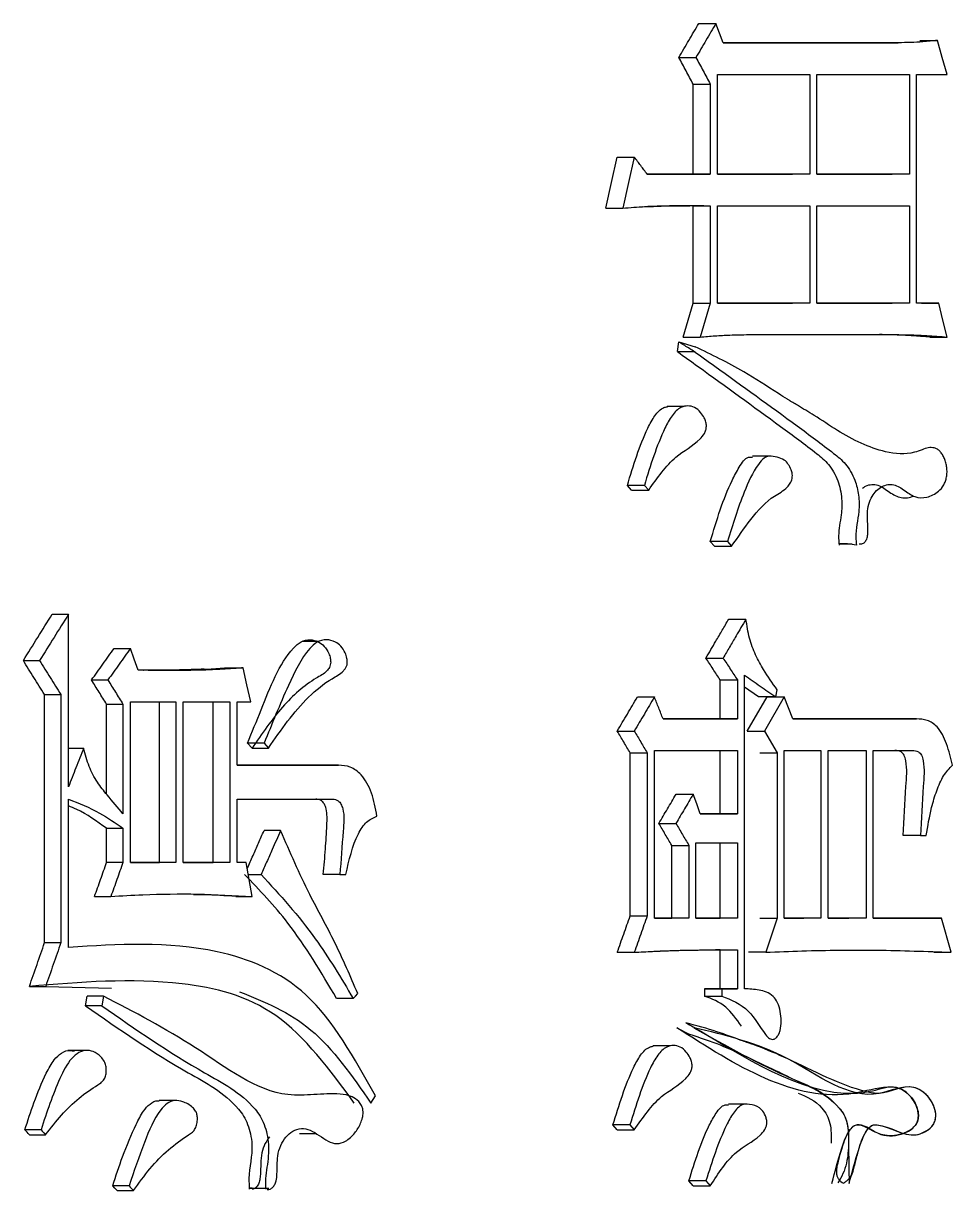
# Model space of a CAD drawing. Header units: millimetres. Extents: x 2028 to 4172, y 863 to 2379.
# Drawn here: x 2942.67 to 2946.8, y 1083.94 to 1089.13 of the extents above; entities that cross this region are included whole.
import ezdxf

# ---------------------------------------------------------------- set-up
doc = ezdxf.new("R2010")
doc.units = ezdxf.units.MM

msp = doc.modelspace()

# ---------------------------------------------------------------- linework, layer by layer
at = {"color": 7, "linetype": 'Continuous', "lineweight": 25}
for p, q in [((2945.673, 1089.1322), (2945.7492, 1089.1322)), ((2946.5601, 1089.0457), (2945.7809, 1089.0457)), ((2945.7809, 1089.0457), (2946.4829, 1089.0457)), ((2946.483, 1089.0457), (2946.5601, 1089.0457)), ((2946.6567, 1089.0565), (2946.7339, 1089.0565)), ((2945.5842, 1088.9807), (2945.6602, 1088.9807)), ((2945.7555, 1088.4615), (2945.7555, 1088.905)), ((2945.7555, 1088.905), (2946.166, 1088.905)), ((2946.166, 1088.905), (2946.166, 1088.4615)), ((2946.1974, 1088.4615), (2946.1974, 1088.905)), ((2946.1974, 1088.905), (2946.6098, 1088.905)), ((2946.6098, 1088.905), (2946.6098, 1088.4615)), ((2946.6409, 1088.905), (2946.7773, 1088.905)), ((2946.6409, 1087.8882), (2946.6409, 1088.905)), ((2945.6477, 1088.8618), (2945.7238, 1088.8618)), ((2945.6477, 1088.4615), (2945.6477, 1088.8618)), ((2945.7238, 1088.8618), (2945.7238, 1088.4615)), ((2945.3102, 1088.5372), (2945.3858, 1088.5372)), ((2945.7238, 1088.4615), (2945.4434, 1088.4615)), ((2945.4434, 1088.4615), (2945.6477, 1088.4615)), ((2945.6477, 1088.4615), (2945.7238, 1088.4615)), ((2946.166, 1088.4615), (2945.7555, 1088.4615)), ((2945.7555, 1088.4615), (2946.0893, 1088.4615)), ((2946.166, 1088.4615), (2946.0894, 1088.4615)), ((2946.6098, 1088.4615), (2946.1974, 1088.4615)), ((2946.1974, 1088.4615), (2946.5325, 1088.4615)), ((2946.6098, 1088.4615), (2946.5327, 1088.4615)), ((2945.259, 1088.3101), (2945.3346, 1088.3101)), ((2945.6477, 1088.3209), (2945.7238, 1088.3209)), ((2945.6477, 1087.8882), (2945.6477, 1088.3209)), ((2945.7238, 1088.3209), (2945.7238, 1087.8882)), ((2945.7555, 1087.8882), (2945.7555, 1088.3209)), ((2945.7555, 1088.3209), (2946.166, 1088.3209)), ((2946.166, 1088.3209), (2946.166, 1087.8882)), ((2946.1974, 1087.8882), (2946.1974, 1088.3209)), ((2946.1974, 1088.3209), (2946.6098, 1088.3209)), ((2946.6098, 1088.3209), (2946.6098, 1087.8882)), ((2945.6477, 1087.8882), (2945.7238, 1087.8882)), ((2946.166, 1087.8882), (2945.7555, 1087.8882)), ((2945.7555, 1087.8882), (2946.0893, 1087.8882)), ((2946.166, 1087.8882), (2946.0894, 1087.8882)), ((2946.6098, 1087.8882), (2946.1974, 1087.8882)), ((2946.1974, 1087.8882), (2946.5325, 1087.8882)), ((2946.6098, 1087.8882), (2946.5327, 1087.8882)), ((2946.7401, 1087.8882), (2946.6409, 1087.8882)), ((2946.6629, 1087.8882), (2946.7401, 1087.8882)), ((2945.6032, 1087.7368), (2945.6793, 1087.7368)), ((2945.8949, 1087.7476), (2946.5538, 1087.7476)), ((2946.4767, 1087.7476), (2946.5538, 1087.7476)), ((2946.7, 1087.7368), (2946.7773, 1087.7368)), ((2945.5778, 1087.6718), (2945.5842, 1087.7151)), ((2945.5842, 1087.7151), (2945.657, 1087.6935)), ((2945.6074, 1087.4284), (2945.5314, 1087.4284)), ((2945.989, 1087.2066), (2945.9121, 1087.2066)), ((2945.374, 1087.0553), (2945.3549, 1087.0769)), ((2945.4306, 1087.0769), (2945.4498, 1087.0553)), ((2945.374, 1087.0553), (2945.4498, 1087.0553)), ((2945.7427, 1086.8065), (2945.7237, 1086.8281)), ((2945.7427, 1086.8065), (2945.8189, 1086.8065)), ((2945.7999, 1086.8281), (2945.8189, 1086.8065)), ((2942.7964, 1086.5036), (2942.8688, 1086.5036)), ((2942.8688, 1085.7355), (2942.8688, 1086.5036)), ((2945.806, 1086.482), (2945.8823, 1086.482)), ((2943.9826, 1086.3832), (2943.908, 1086.3832)), ((2943.0722, 1086.3521), (2943.1449, 1086.3521)), ((2942.668, 1086.298), (2942.7403, 1086.298)), ((2945.7047, 1086.3089), (2945.7809, 1086.3089)), ((2943.5727, 1086.2656), (2943.6462, 1086.2656)), ((2945.8759, 1084.8377), (2945.8759, 1086.2332)), ((2942.9714, 1086.2115), (2943.0441, 1086.2115)), ((2945.768, 1086.2115), (2945.8443, 1086.2115)), ((2945.768, 1086.0384), (2945.768, 1086.2115)), ((2945.8443, 1086.2115), (2945.8443, 1086.0384)), ((2945.9384, 1086.1358), (2945.8759, 1086.1797)), ((2942.7626, 1086.1466), (2942.835, 1086.1466)), ((2942.7626, 1085.0432), (2942.7626, 1086.1466)), ((2942.835, 1086.1466), (2942.835, 1085.0432)), ((2945.3996, 1086.1358), (2945.4754, 1086.1358)), ((2945.888, 1085.9844), (2945.9762, 1086.1358)), ((2946.0149, 1086.1358), (2945.9384, 1086.1358)), ((2946.0527, 1086.1358), (2945.9644, 1085.9844)), ((2945.9762, 1086.1358), (2946.0527, 1086.1358)), ((2946.0149, 1086.1358), (2946.0212, 1086.1683)), ((2946.0905, 1086.0384), (2946.0527, 1086.1358)), ((2943.0386, 1086.1033), (2943.1113, 1086.1033)), ((2943.0386, 1085.7033), (2943.0386, 1086.1033)), ((2943.1113, 1086.1033), (2943.1113, 1085.6165)), ((2943.1449, 1085.4002), (2943.1449, 1086.1141)), ((2943.1449, 1086.1141), (2943.346, 1086.1141)), ((2943.273, 1085.4002), (2943.273, 1086.1141)), ((2943.346, 1086.1141), (2943.346, 1085.4002)), ((2943.3795, 1085.4002), (2943.3795, 1086.1141)), ((2943.3795, 1086.1141), (2943.5863, 1086.1141)), ((2943.5129, 1085.4002), (2943.5129, 1086.1141)), ((2943.5863, 1086.1141), (2943.5863, 1085.4002)), ((2943.6195, 1086.1141), (2943.6794, 1086.1141)), ((2943.6195, 1085.8329), (2943.6195, 1086.1141)), ((2945.8443, 1086.0384), (2945.5137, 1086.0384)), ((2945.5137, 1086.0384), (2945.768, 1086.0384)), ((2945.768, 1086.0384), (2945.8443, 1086.0384)), ((2946.6409, 1086.0385), (2946.0905, 1086.0384)), ((2946.0905, 1086.0384), (2946.5636, 1086.0385)), ((2946.5637, 1086.0385), (2946.6409, 1086.0385)), ((2945.3102, 1085.9844), (2945.3858, 1085.9844)), ((2945.888, 1085.9844), (2945.9644, 1085.9844)), ((2945.9644, 1085.9844), (2946.0212, 1085.887)), ((2943.7391, 1085.9302), (2943.6656, 1085.9302)), ((2943.6855, 1085.9086), (2943.6656, 1085.9302)), ((2943.7391, 1085.9302), (2943.759, 1085.9086)), ((2942.8688, 1085.9086), (2942.9363, 1085.9086)), ((2945.3677, 1085.887), (2945.4434, 1085.887)), ((2945.3677, 1085.1622), (2945.3677, 1085.887)), ((2945.4434, 1085.887), (2945.4434, 1085.1622)), ((2945.4754, 1085.8978), (2945.8443, 1085.8978)), ((2945.4754, 1085.1514), (2945.4754, 1085.8978)), ((2945.768, 1085.6166), (2945.768, 1085.8978)), ((2945.8443, 1085.8978), (2945.8443, 1085.6166)), ((2945.9447, 1085.887), (2946.0212, 1085.887)), ((2946.0212, 1085.887), (2946.0212, 1085.1514)), ((2946.0527, 1085.1514), (2946.0527, 1085.8978)), ((2946.0527, 1085.8978), (2946.2163, 1085.8978)), ((2946.2163, 1085.8978), (2946.2163, 1085.1514)), ((2946.2476, 1085.1514), (2946.2476, 1085.8978)), ((2946.2476, 1085.8978), (2946.4166, 1085.8978)), ((2946.4166, 1085.8978), (2946.4166, 1085.1514)), ((2946.4478, 1085.8978), (2946.6222, 1085.8978)), ((2946.4478, 1085.1514), (2946.4478, 1085.8978)), ((2946.5453, 1085.8978), (2946.6225, 1085.8978)), ((2944.0698, 1085.8329), (2943.6195, 1085.8329)), ((2943.6195, 1085.8329), (2943.9958, 1085.8329)), ((2943.9958, 1085.8329), (2944.0698, 1085.8329)), ((2942.8688, 1085.0216), (2942.8688, 1085.6814)), ((2943.6195, 1085.4002), (2943.6195, 1085.6815)), ((2943.6195, 1085.6815), (2944.0434, 1085.6815)), ((2943.9697, 1085.6815), (2944.0436, 1085.6815)), ((2945.5715, 1085.7031), (2945.6475, 1085.7031)), ((2945.8443, 1085.6166), (2945.6793, 1085.6166)), ((2945.6793, 1085.6166), (2945.768, 1085.6166)), ((2945.768, 1085.6166), (2945.8443, 1085.6166)), ((2945.4952, 1085.5733), (2945.5711, 1085.5733)), ((2943.0386, 1085.5516), (2943.1113, 1085.5516)), ((2943.0386, 1085.4002), (2943.0386, 1085.5516)), ((2943.1113, 1085.5516), (2943.1113, 1085.4002)), ((2943.8124, 1085.5416), (2943.7388, 1085.5416)), ((2946.6595, 1085.5192), (2946.5823, 1085.5192)), ((2946.6595, 1085.5192), (2946.6843, 1085.5192)), ((2945.5524, 1085.4759), (2945.6284, 1085.4759)), ((2945.5524, 1085.1514), (2945.5524, 1085.4759)), ((2945.6284, 1085.4759), (2945.6284, 1085.1514)), ((2945.6602, 1085.1514), (2945.6602, 1085.4868)), ((2945.6602, 1085.4868), (2945.8443, 1085.4868)), ((2945.768, 1085.1514), (2945.768, 1085.4868)), ((2945.8443, 1085.4868), (2945.8443, 1085.1514)), ((2943.1113, 1085.4002), (2943.0386, 1085.4002)), ((2943.346, 1085.4002), (2943.1449, 1085.4002)), ((2943.1449, 1085.4002), (2943.273, 1085.4002)), ((2943.346, 1085.4002), (2943.273, 1085.4002)), ((2943.5863, 1085.4002), (2943.3795, 1085.4002)), ((2943.3795, 1085.4002), (2943.5129, 1085.4002)), ((2943.5863, 1085.4002), (2943.5129, 1085.4002)), ((2943.6594, 1085.4002), (2943.6195, 1085.4002)), ((2943.6594, 1085.4002), (2943.6195, 1085.4002)), ((2943.6689, 1085.3463), (2943.7259, 1085.3463)), ((2944.0764, 1085.3461), (2944.0024, 1085.3461)), ((2944.0764, 1085.3461), (2944.1027, 1085.3461)), ((2942.9849, 1085.2488), (2943.0575, 1085.2488)), ((2943.6126, 1085.2488), (2943.686, 1085.2488)), ((2945.3677, 1085.1622), (2945.4434, 1085.1622)), ((2945.6284, 1085.1514), (2945.4754, 1085.1514)), ((2945.4754, 1085.1514), (2945.5524, 1085.1514)), ((2945.6284, 1085.1514), (2945.5524, 1085.1514)), ((2945.8443, 1085.1514), (2945.6602, 1085.1514)), ((2945.6602, 1085.1514), (2945.768, 1085.1514)), ((2945.8443, 1085.1514), (2945.768, 1085.1514)), ((2945.9447, 1085.1514), (2946.0212, 1085.1514)), ((2946.0212, 1085.1514), (2945.9707, 1085)), ((2946.2163, 1085.1514), (2946.0527, 1085.1514)), ((2946.0527, 1085.1514), (2946.1395, 1085.1514)), ((2946.2163, 1085.1514), (2946.1396, 1085.1514)), ((2946.4166, 1085.1514), (2946.2476, 1085.1514)), ((2946.2476, 1085.1514), (2946.3396, 1085.1514)), ((2946.4166, 1085.1514), (2946.3397, 1085.1514)), ((2946.7525, 1085.1514), (2946.4478, 1085.1514)), ((2946.4478, 1085.1514), (2946.6751, 1085.1514)), ((2946.6752, 1085.1514), (2946.7525, 1085.1514)), ((2946.7958, 1085), (2946.7525, 1085.1514)), ((2942.7626, 1085.0432), (2942.835, 1085.0432)), ((2945.3102, 1085), (2945.3858, 1085)), ((2945.768, 1085.0108), (2945.747, 1085.0107)), ((2945.768, 1084.8377), (2945.768, 1085.0108)), ((2945.8443, 1085.0108), (2945.8443, 1084.8377)), ((2945.9707, 1085), (2945.8943, 1085)), ((2946.4043, 1085.009), (2946.4597, 1085.0094)), ((2946.7185, 1085), (2946.7958, 1085)), ((2942.6951, 1084.8485), (2942.7674, 1084.8485)), ((2942.7674, 1084.8485), (2943.0606, 1084.8405)), ((2945.7745, 1084.8377), (2945.6984, 1084.8377)), ((2945.6984, 1084.8377), (2945.768, 1084.8377)), ((2945.6984, 1084.8377), (2945.6984, 1084.8053)), ((2945.768, 1084.8377), (2945.8443, 1084.8377)), ((2945.7745, 1084.8377), (2945.7745, 1084.8053)), ((2945.8443, 1084.8377), (2945.7745, 1084.8377)), ((2942.9445, 1084.762), (2942.9513, 1084.8052)), ((2943.0239, 1084.8052), (2942.9513, 1084.8052)), ((2943.0239, 1084.8052), (2943.0171, 1084.762)), ((2944.1357, 1084.7945), (2944.0616, 1084.7945)), ((2945.6984, 1084.8053), (2945.7745, 1084.8053)), ((2943.0171, 1084.762), (2942.9445, 1084.762)), ((2945.5747, 1084.6646), (2945.6296, 1084.6362)), ((2945.5436, 1084.5834), (2945.4678, 1084.5834)), ((2946.0009, 1084.6125), (2946.0013, 1084.6125)), ((2942.9386, 1084.5627), (2942.8653, 1084.5627)), ((2944.2145, 1084.3293), (2944.2342, 1084.3617)), ((2943.346, 1084.3407), (2943.2722, 1084.3407)), ((2945.8814, 1084.3246), (2945.8051, 1084.3246)), ((2942.747, 1084.2103), (2942.6748, 1084.2103)), ((2945.3101, 1084.2103), (2945.291, 1084.232)), ((2945.3101, 1084.2103), (2945.3858, 1084.2103)), ((2945.3666, 1084.232), (2945.3858, 1084.2103)), ((2942.695, 1084.1887), (2942.7673, 1084.1887)), ((2943.896, 1084.1941), (2943.9679, 1084.194)), ((2943.1382, 1083.9615), (2943.0654, 1083.9615)), ((2943.6859, 1083.9507), (2943.7595, 1083.9507)), ((2945.6477, 1083.9615), (2945.6286, 1083.9832)), ((2943.0855, 1083.9399), (2943.1583, 1083.9399))]:
    msp.add_line(p, q, dxfattribs=at)
at = {"color": 7, "linetype": 'Continuous', "lineweight": 25, "flags": 128}
for points in [[(2945.7809, 1089.0457), (2945.765, 1089.0889), (2945.7492, 1089.1322)], [(2946.7773, 1088.905), (2946.7556, 1088.9808), (2946.7339, 1089.0565)], [(2945.259, 1088.3101), (2945.2846, 1088.4237), (2945.3102, 1088.5372)], [(2945.3858, 1088.5372), (2945.3602, 1088.4237), (2945.3346, 1088.3101)], [(2945.6032, 1087.7368), (2945.6255, 1087.8125), (2945.6477, 1087.8882)], [(2945.7238, 1087.8882), (2945.7015, 1087.8125), (2945.6793, 1087.7368)], [(2946.7773, 1087.7368), (2946.7587, 1087.8125), (2946.7401, 1087.8882)], [(2945.5778, 1087.6718), (2945.612, 1087.6718), (2945.6329, 1087.6718), (2945.6539, 1087.6718)], [(2945.4306, 1087.0769), (2945.4025, 1087.0769), (2945.3787, 1087.0769), (2945.3549, 1087.0769)], [(2945.7999, 1086.8281), (2945.7721, 1086.8281), (2945.7479, 1086.8281), (2945.7237, 1086.8281)], [(2943.1785, 1086.2548), (2943.1617, 1086.3034), (2943.1449, 1086.3521)], [(2943.6794, 1086.1141), (2943.6628, 1086.1899), (2943.6462, 1086.2656)], [(2943.6855, 1085.9086), (2943.7123, 1085.9086), (2943.7357, 1085.9086), (2943.759, 1085.9086)], [(2945.6793, 1085.6166), (2945.6634, 1085.6598), (2945.6475, 1085.7031)], [(2943.686, 1085.2488), (2943.6727, 1085.3245), (2943.6594, 1085.4002)], [(2944.1357, 1084.7945), (2944.1456, 1084.8054), (2944.1556, 1084.8163)], [(2942.6951, 1084.1887), (2942.6899, 1084.1942), (2942.6847, 1084.1997), (2942.6748, 1084.2103)], [(2942.747, 1084.2103), (2942.7522, 1084.2048), (2942.7598, 1084.1967), (2942.7673, 1084.1887)], [(2945.3666, 1084.232), (2945.3386, 1084.232), (2945.3148, 1084.232), (2945.291, 1084.232)], [(2943.0855, 1083.9399), (2943.0804, 1083.9454), (2943.0753, 1083.9509), (2943.0654, 1083.9615)], [(2943.1382, 1083.9615), (2943.1433, 1083.956), (2943.1508, 1083.948), (2943.1583, 1083.9399)], [(2945.7047, 1083.9832), (2945.6765, 1083.9832), (2945.6525, 1083.9832), (2945.6286, 1083.9832)], [(2945.6477, 1083.9615), (2945.6759, 1083.9615), (2945.6998, 1083.9615), (2945.7238, 1083.9615)], [(2945.7047, 1083.9832), (2945.7142, 1083.9723), (2945.7238, 1083.9615)]]:
    msp.add_lwpolyline(points, dxfattribs=at)
at = {"color": 7, "linetype": 'Continuous', "lineweight": 25}
for points, knots in [([(2945.5842, 1088.9807), (2945.599, 1089.006), (2945.6286, 1089.0565), (2945.6582, 1089.107), (2945.673, 1089.1322)], [0, 0, 0, 0, 0.4999986, 1, 1, 1, 1]), ([(2945.7492, 1089.1322), (2945.7344, 1089.107), (2945.7047, 1089.0565), (2945.6751, 1089.006), (2945.6602, 1088.9807)], [0, 0, 0, 0, 0.499999, 1, 1, 1, 1]), ([(2946.7339, 1089.0565), (2946.7126, 1089.0542), (2946.6731, 1089.0498), (2946.6151, 1089.0468), (2946.5784, 1089.0461), (2946.5601, 1089.0457)], [0, 0, 0, 0, 0.368696, 0.68428, 1, 1, 1, 1]), ([(2945.6477, 1088.8618), (2945.6371, 1088.8816), (2945.616, 1088.9213), (2945.5948, 1088.9609), (2945.5842, 1088.9807)], [0, 0, 0, 0, 0.5, 1, 1, 1, 1]), ([(2945.6602, 1088.9807), (2945.6708, 1088.9609), (2945.692, 1088.9213), (2945.7132, 1088.8816), (2945.7238, 1088.8618)], [0, 0, 0, 0, 0.5, 1, 1, 1, 1]), ([(2945.4434, 1088.4615), (2945.4338, 1088.4741), (2945.4146, 1088.4994), (2945.3954, 1088.5246), (2945.3858, 1088.5372)], [0, 0, 0, 0, 0.5000004, 1, 1, 1, 1]), ([(2945.3346, 1088.3101), (2945.3671, 1088.3128), (2945.4038, 1088.3159), (2945.4424, 1088.318), (2945.4525, 1088.3185), (2945.4627, 1088.319), (2945.4749, 1088.3195), (2945.487, 1088.3199), (2945.4992, 1088.3203), (2945.5114, 1088.3207), (2945.5236, 1088.3209), (2945.5358, 1088.3212), (2945.5479, 1088.3214), (2945.5601, 1088.3215), (2945.5723, 1088.3216), (2945.5844, 1088.3217), (2945.5966, 1088.3217), (2945.6087, 1088.3218), (2945.6209, 1088.3217), (2945.633, 1088.3217), (2945.6431, 1088.3216), (2945.6512, 1088.3216), (2945.6573, 1088.3215), (2945.6634, 1088.3215), (2945.6694, 1088.3215), (2945.6755, 1088.3214), (2945.6816, 1088.3213), (2945.6876, 1088.3213), (2945.6937, 1088.3212), (2945.6998, 1088.3212), (2945.7058, 1088.3211), (2945.7138, 1088.321), (2945.7198, 1088.3209), (2945.7238, 1088.3209)], [0, 0, 0, 0, 0.250151, 0.281419, 0.297053, 0.328322, 0.35959, 0.390858, 0.422126, 0.453395, 0.484663, 0.515931, 0.5472, 0.578468, 0.609736, 0.641004, 0.672273, 0.703541, 0.734809, 0.766077, 0.797346, 0.81298, 0.828614, 0.844248, 0.859882, 0.875516, 0.891151, 0.906785, 0.922419, 0.938053, 0.953687, 0.969321, 1, 1, 1, 1]), ([(2945.4205, 1088.3168), (2945.4215, 1088.3167), (2945.4313, 1088.3164), (2945.5254, 1088.3207), (2945.5882, 1088.3209), (2945.6229, 1088.321), (2945.6329, 1088.321), (2945.6327, 1088.321), (2945.6326, 1088.321)], [0, 0, 0, 0, 0.055768, 0.55582, 0.7982, 0.940395, 0.975861, 1, 1, 1, 1]), ([(2945.6793, 1087.7368), (2945.7012, 1087.7387), (2945.7449, 1087.7425), (2945.8168, 1087.7463), (2945.8667, 1087.7471), (2945.8949, 1087.7476)], [0, 0, 0, 0, 0.303893, 0.607799, 1, 1, 1, 1]), ([(2946.6998, 1087.7368), (2946.6777, 1087.7385), (2946.6335, 1087.7419), (2946.5591, 1087.7463), (2946.5068, 1087.7471), (2946.4766, 1087.7476)], [0, 0, 0, 0, 0.29793, 0.595868, 1, 1, 1, 1]), ([(2946.5538, 1087.7476), (2946.576, 1087.7473), (2946.6205, 1087.7467), (2946.695, 1087.7432), (2946.7472, 1087.7391), (2946.7773, 1087.7368)], [0, 0, 0, 0, 0.297543, 0.595099, 1, 1, 1, 1]), ([(2945.6597, 1087.6676), (2945.6451, 1087.6767), (2945.6232, 1087.6904), (2945.5991, 1087.7056), (2945.5886, 1087.7122), (2945.5853, 1087.7144), (2945.5842, 1087.7151)], [0, 0, 0, 0, 0.582257, 0.869629, 0.954439, 1, 1, 1, 1]), ([(2946.3855, 1086.8173), (2946.3898, 1086.8167), (2946.3987, 1086.8156), (2946.4091, 1086.8223), (2946.4161, 1086.8304), (2946.4216, 1086.8414), (2946.4263, 1086.8655), (2946.4249, 1086.8959), (2946.4233, 1086.9235), (2946.4222, 1086.9513), (2946.4254, 1086.9841), (2946.438, 1087.0208), (2946.4573, 1087.0498), (2946.481, 1087.0692), (2946.5069, 1087.0803), (2946.5425, 1087.0833), (2946.5848, 1087.0586), (2946.6328, 1087.0204), (2946.6884, 1087.0208), (2946.7329, 1087.0417), (2946.7596, 1087.0718), (2946.7703, 1087.0954), (2946.7752, 1087.1147), (2946.7774, 1087.1352), (2946.7765, 1087.1566), (2946.7724, 1087.1776), (2946.7656, 1087.1973), (2946.7568, 1087.2147), (2946.7462, 1087.2285), (2946.734, 1087.2383), (2946.7074, 1087.2498), (2946.6723, 1087.2384), (2946.602, 1087.2115), (2946.4707, 1087.2239), (2946.3226, 1087.296), (2946.1962, 1087.3838), (2946.1292, 1087.4223), (2946.0954, 1087.4426), (2946.0854, 1087.4487), (2946.0821, 1087.4506), (2946.0797, 1087.4522), (2946.0748, 1087.4552), (2946.057, 1087.4665), (2945.9888, 1087.509), (2945.8552, 1087.5978), (2945.7294, 1087.6585), (2945.657, 1087.6935)], [0, 0, 0, 0, 0.00737, 0.015009, 0.018555, 0.022128, 0.030111, 0.045178, 0.055064, 0.060343, 0.075509, 0.090437, 0.104896, 0.120548, 0.135595, 0.150698, 0.180779, 0.211233, 0.242231, 0.273349, 0.290015, 0.297441, 0.304692, 0.312416, 0.319982, 0.327794, 0.336224, 0.34425, 0.351944, 0.359644, 0.367692, 0.398957, 0.418859, 0.492604, 0.619034, 0.682459, 0.727701, 0.740175, 0.743874, 0.745883, 0.74615, 0.748384, 0.7547, 0.77878, 0.872725, 1, 1, 1, 1]), ([(2945.5778, 1087.6718), (2945.6086, 1087.6497), (2945.7624, 1087.5392), (2945.9698, 1087.3887), (2946.1629, 1087.2466), (2946.2524, 1087.174), (2946.2928, 1087.1039), (2946.3109, 1087.0221), (2946.3077, 1086.9374), (2946.2917, 1086.8706), (2946.2959, 1086.8253), (2946.2972, 1086.8118)], [0, 0, 0, 0, 0.101474, 0.507349, 0.687605, 0.74902, 0.811274, 0.865807, 0.912165, 0.973682, 1, 1, 1, 1]), ([(2945.6513, 1087.6736), (2945.682, 1087.6516), (2945.8359, 1087.5411), (2946.0439, 1087.3914), (2946.2371, 1087.2478), (2946.3275, 1087.1761), (2946.3669, 1087.1096), (2946.386, 1087.0337), (2946.3874, 1086.9454), (2946.3676, 1086.8734), (2946.3729, 1086.8233), (2946.3741, 1086.8118)], [0, 0, 0, 0, 0.101091, 0.505417, 0.686144, 0.747623, 0.809949, 0.856214, 0.902538, 0.977672, 1, 1, 1, 1]), ([(2945.3549, 1087.0769), (2945.3818, 1087.1654), (2945.4157, 1087.2764), (2945.4755, 1087.3882), (2945.5072, 1087.4227), (2945.5277, 1087.426), (2945.5329, 1087.4269)], [0, 0, 0, 0, 0.631825, 0.793272, 0.948374, 1, 1, 1, 1]), ([(2945.4498, 1087.0553), (2945.4881, 1087.1103), (2945.5558, 1087.2078), (2945.6527, 1087.2544), (2945.6953, 1087.3021), (2945.7044, 1087.3225), (2945.7075, 1087.3405), (2945.7044, 1087.3597), (2945.6956, 1087.3811), (2945.6794, 1087.4054), (2945.6545, 1087.4264), (2945.6238, 1087.4325), (2945.5878, 1087.4249), (2945.5513, 1087.389), (2945.4916, 1087.2755), (2945.4577, 1087.1649), (2945.4306, 1087.0769)], [0, 0, 0, 0, 0.207529, 0.367373, 0.400836, 0.41667, 0.431354, 0.448141, 0.466694, 0.497248, 0.538464, 0.578549, 0.619959, 0.682144, 0.746848, 1, 1, 1, 1]), ([(2945.7237, 1086.8281), (2945.7526, 1086.9228), (2945.7888, 1087.0416), (2945.8514, 1087.1573), (2945.8825, 1087.2052), (2945.9054, 1087.203), (2945.9114, 1087.2024)], [0, 0, 0, 0, 0.628291, 0.787843, 0.943892, 1, 1, 1, 1]), ([(2945.8189, 1086.8065), (2945.8467, 1086.8469), (2945.9048, 1086.9316), (2945.9879, 1087.0234), (2946.0547, 1087.054), (2946.0787, 1087.0841), (2946.0863, 1087.1), (2946.0894, 1087.1143), (2946.0888, 1087.1298), (2946.0833, 1087.15), (2946.0714, 1087.1721), (2946.0504, 1087.1942), (2946.0204, 1087.2027), (2945.99, 1087.2097), (2945.9599, 1087.199), (2945.9183, 1087.1482), (2945.8617, 1087.0234), (2945.8233, 1086.9022), (2945.7999, 1086.8281)], [0, 0, 0, 0, 0.145124, 0.304252, 0.383323, 0.40611, 0.420719, 0.431527, 0.442364, 0.458238, 0.484495, 0.512276, 0.553409, 0.599258, 0.628708, 0.668116, 0.797317, 1, 1, 1, 1]), ([(2946.4017, 1087.0647), (2946.4061, 1087.0678), (2946.4189, 1087.0772), (2946.4423, 1087.0823), (2946.4794, 1087.0791), (2946.5206, 1087.0448), (2946.5727, 1087.0173), (2946.6108, 1087.0209), (2946.628, 1087.0304), (2946.628, 1087.0305)], [0, 0, 0, 0, 0.0611875, 0.1807988, 0.2971969, 0.5319522, 0.7661169, 0.9995646, 1, 1, 1, 1]), ([(2946.3085, 1086.8173), (2946.306, 1086.8173), (2946.3022, 1086.8173), (2946.2982, 1086.8173), (2946.2971, 1086.8173), (2946.297, 1086.8173), (2946.2969, 1086.8173), (2946.3, 1086.8173), (2946.3174, 1086.8173), (2946.334, 1086.8173), (2946.3487, 1086.8173), (2946.3554, 1086.8173)], [0, 0, 0, 0, 0.13378, 0.2044, 0.212318, 0.214881, 0.216602, 0.217222, 0.490673, 0.769444, 1, 1, 1, 1]), ([(2946.3741, 1086.8118), (2946.361, 1086.8138), (2946.338, 1086.8173), (2946.3129, 1086.8175), (2946.3005, 1086.8156), (2946.2977, 1086.8138), (2946.2972, 1086.8128), (2946.2971, 1086.8122), (2946.2972, 1086.8119), (2946.2972, 1086.8118)], [0, 0, 0, 0, 0.493604, 0.861876, 0.955662, 0.982084, 0.991539, 0.995796, 1, 1, 1, 1]), ([(2942.668, 1086.298), (2942.6895, 1086.3323), (2942.7323, 1086.4008), (2942.775, 1086.4693), (2942.7964, 1086.5036)], [0, 0, 0, 0, 0.499999, 1, 1, 1, 1]), ([(2942.8688, 1086.5036), (2942.8474, 1086.4693), (2942.8046, 1086.4008), (2942.7617, 1086.3323), (2942.7403, 1086.298)], [0, 0, 0, 0, 0.5, 1, 1, 1, 1]), ([(2945.7047, 1086.3089), (2945.7193, 1086.3339), (2945.7435, 1086.3752), (2945.7773, 1086.4329), (2945.7964, 1086.4656), (2945.8059, 1086.482)], [0, 0, 0, 0, 0.432843, 0.716421, 1, 1, 1, 1]), ([(2945.8823, 1086.482), (2945.8677, 1086.457), (2945.8435, 1086.4157), (2945.8097, 1086.358), (2945.7905, 1086.3252), (2945.7809, 1086.3089)], [0, 0, 0, 0, 0.43259, 0.716295, 1, 1, 1, 1]), ([(2946.0212, 1086.1683), (2946.0006, 1086.1974), (2945.9666, 1086.2456), (2945.9241, 1086.3213), (2945.8961, 1086.3971), (2945.8869, 1086.4535), (2945.8823, 1086.482)], [0, 0, 0, 0, 0.333781, 0.552151, 0.77417, 1, 1, 1, 1]), ([(2943.6656, 1085.9302), (2943.6856, 1085.9793), (2943.7457, 1086.127), (2943.8127, 1086.3015), (2943.9029, 1086.3851), (2943.9425, 1086.3925), (2943.9784, 1086.385), (2944.008, 1086.3632), (2944.0254, 1086.3355), (2944.0337, 1086.3101), (2944.0358, 1086.2926), (2944.0341, 1086.2782), (2944.0285, 1086.2641), (2944.0087, 1086.2397), (2943.9323, 1086.2007), (2943.8142, 1086.0959), (2943.7292, 1085.9722), (2943.6855, 1085.9086)], [0, 0, 0, 0, 0.117084, 0.352421, 0.392033, 0.4319, 0.470231, 0.500102, 0.530093, 0.545391, 0.556909, 0.565721, 0.574545, 0.589616, 0.642212, 0.816089, 1, 1, 1, 1]), ([(2943.759, 1085.9086), (2943.7868, 1085.9489), (2943.8706, 1086.0707), (2943.9834, 1086.1904), (2944.0807, 1086.2381), (2944.1011, 1086.2624), (2944.1076, 1086.2755), (2944.1099, 1086.2912), (2944.1077, 1086.311), (2944.0988, 1086.3365), (2944.0816, 1086.3632), (2944.0527, 1086.3849), (2944.0157, 1086.393), (2943.9748, 1086.3841), (2943.9105, 1086.3226), (2943.834, 1086.1637), (2943.7741, 1086.0163), (2943.7391, 1085.9302)], [0, 0, 0, 0, 0.117023, 0.353532, 0.409689, 0.421913, 0.431957, 0.442101, 0.453679, 0.472075, 0.49977, 0.527462, 0.568321, 0.610802, 0.649012, 0.795156, 1, 1, 1, 1]), ([(2942.9714, 1086.2115), (2942.9882, 1086.2349), (2943.0218, 1086.2818), (2943.0554, 1086.3287), (2943.0722, 1086.3521)], [0, 0, 0, 0, 0.499999, 1, 1, 1, 1]), ([(2943.1449, 1086.3521), (2943.1281, 1086.3287), (2943.0945, 1086.2818), (2943.0609, 1086.2349), (2943.0441, 1086.2115)], [0, 0, 0, 0, 0.499999, 1, 1, 1, 1]), ([(2942.7626, 1086.1466), (2942.7469, 1086.1718), (2942.7154, 1086.2223), (2942.6838, 1086.2728), (2942.668, 1086.298)], [0, 0, 0, 0, 0.5, 1, 1, 1, 1]), ([(2942.7403, 1086.298), (2942.7561, 1086.2728), (2942.7877, 1086.2223), (2942.8192, 1086.1718), (2942.835, 1086.1466)], [0, 0, 0, 0, 0.499999, 1, 1, 1, 1]), ([(2945.768, 1086.2115), (2945.7575, 1086.2277), (2945.7364, 1086.2602), (2945.7153, 1086.2926), (2945.7047, 1086.3089)], [0, 0, 0, 0, 0.5, 1, 1, 1, 1]), ([(2945.7809, 1086.3089), (2945.7915, 1086.2926), (2945.8126, 1086.2602), (2945.8337, 1086.2277), (2945.8443, 1086.2115)], [0, 0, 0, 0, 0.499999, 1, 1, 1, 1]), ([(2943.6462, 1086.2656), (2943.6248, 1086.264), (2943.5929, 1086.2616), (2943.5501, 1086.259), (2943.5181, 1086.2573), (2943.494, 1086.2564), (2943.4753, 1086.2557), (2943.4619, 1086.2553), (2943.4458, 1086.2549), (2943.4298, 1086.2545), (2943.4164, 1086.2543), (2943.403, 1086.2541), (2943.3896, 1086.2539), (2943.3735, 1086.2538), (2943.3574, 1086.2537), (2943.3413, 1086.2537), (2943.3279, 1086.2536), (2943.3144, 1086.2537), (2943.301, 1086.2537), (2943.2849, 1086.2538), (2943.2715, 1086.2539), (2943.2607, 1086.2539), (2943.2526, 1086.254), (2943.2459, 1086.2541), (2943.2392, 1086.2541), (2943.2325, 1086.2542), (2943.2244, 1086.2543), (2943.2163, 1086.2544), (2943.2096, 1086.2544), (2943.2029, 1086.2545), (2943.1975, 1086.2546), (2943.1921, 1086.2546), (2943.1881, 1086.2547), (2943.1835, 1086.2547), (2943.1803, 1086.2547), (2943.1785, 1086.2548)], [0, 0, 0, 0, 0.137495, 0.206243, 0.274991, 0.343739, 0.360926, 0.3953, 0.429674, 0.464048, 0.498422, 0.515609, 0.549982, 0.584356, 0.61873, 0.653104, 0.687478, 0.704665, 0.739038, 0.773412, 0.807786, 0.824973, 0.84216, 0.859347, 0.86794, 0.885127, 0.902314, 0.919501, 0.936688, 0.945281, 0.962468, 0.971061, 0.979655, 0.988248, 1, 1, 1, 1]), ([(2943.472, 1086.2589), (2943.4722, 1086.2591), (2943.4727, 1086.2595), (2943.4331, 1086.2579), (2943.3447, 1086.2552), (2943.2677, 1086.2547), (2943.2254, 1086.2546), (2943.2072, 1086.2546), (2943.2024, 1086.2546), (2943.2031, 1086.2546), (2943.2036, 1086.2546)], [0, 0, 0, 0, 0.052384, 0.110274, 0.515479, 0.735215, 0.874993, 0.913924, 0.954066, 1, 1, 1, 1]), ([(2943.4719, 1086.2589), (2943.4794, 1086.2593), (2943.5, 1086.2605), (2943.5336, 1086.2628), (2943.5597, 1086.2647), (2943.5727, 1086.2656)], [0, 0, 0, 0, 0.222979, 0.611486, 1, 1, 1, 1]), ([(2945.8759, 1086.2332), (2945.8991, 1086.2169), (2945.9455, 1086.1845), (2945.9918, 1086.152), (2946.0149, 1086.1358)], [0, 0, 0, 0, 0.5, 1, 1, 1, 1]), ([(2943.0386, 1086.1033), (2943.0274, 1086.1214), (2943.005, 1086.1574), (2942.9826, 1086.1935), (2942.9714, 1086.2115)], [0, 0, 0, 0, 0.5, 1, 1, 1, 1]), ([(2943.0441, 1086.2115), (2943.0553, 1086.1935), (2943.0777, 1086.1574), (2943.1001, 1086.1214), (2943.1113, 1086.1033)], [0, 0, 0, 0, 0.499999, 1, 1, 1, 1]), ([(2945.3102, 1085.9844), (2945.3251, 1086.0096), (2945.3549, 1086.0601), (2945.3847, 1086.1106), (2945.3996, 1086.1358)], [0, 0, 0, 0, 0.499999, 1, 1, 1, 1]), ([(2945.4754, 1086.1358), (2945.4604, 1086.1106), (2945.4306, 1086.0601), (2945.4008, 1086.0096), (2945.3858, 1085.9844)], [0, 0, 0, 0, 0.4999988, 1, 1, 1, 1]), ([(2945.5137, 1086.0384), (2945.5073, 1086.0547), (2945.4945, 1086.0871), (2945.4817, 1086.1196), (2945.4754, 1086.1358)], [0, 0, 0, 0, 0.499999, 1, 1, 1, 1]), ([(2946.802, 1085.8329), (2946.7939, 1085.8649), (2946.778, 1085.928), (2946.74, 1086.0042), (2946.6888, 1086.0356), (2946.6568, 1086.0375), (2946.6409, 1086.0385)], [0, 0, 0, 0, 0.291832, 0.574338, 0.788145, 1, 1, 1, 1]), ([(2945.3677, 1085.887), (2945.3581, 1085.9032), (2945.3389, 1085.9357), (2945.3198, 1085.9681), (2945.3102, 1085.9844)], [0, 0, 0, 0, 0.5, 1, 1, 1, 1]), ([(2945.3858, 1085.9844), (2945.3954, 1085.9681), (2945.4146, 1085.9357), (2945.4338, 1085.9032), (2945.4434, 1085.887)], [0, 0, 0, 0, 0.499998, 1, 1, 1, 1]), ([(2942.9363, 1085.9086), (2942.9306, 1085.894), (2942.9191, 1085.8647), (2942.8966, 1085.807), (2942.8798, 1085.7639), (2942.8688, 1085.7355)], [0, 0, 0, 0, 0.253937, 0.507874, 1, 1, 1, 1]), ([(2943.1113, 1085.6165), (2943.0878, 1085.6442), (2943.0491, 1085.6899), (2942.9957, 1085.7557), (2942.9578, 1085.8253), (2942.9435, 1085.8806), (2942.9363, 1085.9086)], [0, 0, 0, 0, 0.3349013, 0.5525999, 0.7736255, 1, 1, 1, 1]), ([(2946.5822, 1085.5192), (2946.5855, 1085.5917), (2946.5905, 1085.7018), (2946.6014, 1085.8247), (2946.5873, 1085.8779), (2946.5693, 1085.8966), (2946.5543, 1085.8974), (2946.545, 1085.8979)], [0, 0, 0, 0, 0.510737, 0.775157, 0.838657, 0.898816, 1, 1, 1, 1]), ([(2946.6222, 1085.8979), (2946.6316, 1085.8974), (2946.6466, 1085.8966), (2946.6647, 1085.8779), (2946.6787, 1085.8247), (2946.6678, 1085.7018), (2946.6628, 1085.5917), (2946.6595, 1085.5192)], [0, 0, 0, 0, 0.1012919, 0.1614916, 0.2249951, 0.4893613, 1, 1, 1, 1]), ([(2944.2408, 1085.6057), (2944.2344, 1085.6411), (2944.2216, 1085.7105), (2944.1782, 1085.7893), (2944.1234, 1085.8284), (2944.0876, 1085.8314), (2944.0698, 1085.8329)], [0, 0, 0, 0, 0.292672, 0.574648, 0.788772, 1, 1, 1, 1]), ([(2946.6843, 1085.5192), (2946.6914, 1085.5613), (2946.7031, 1085.6303), (2946.7298, 1085.7195), (2946.7593, 1085.7882), (2946.7879, 1085.8182), (2946.802, 1085.8329)], [0, 0, 0, 0, 0.347314, 0.569762, 0.788105, 1, 1, 1, 1]), ([(2942.8688, 1085.6814), (2942.9154, 1085.6628), (2942.999, 1085.6296), (2943.0769, 1085.5756), (2943.1113, 1085.5516)], [0, 0, 0, 0, 0.557901, 1, 1, 1, 1]), ([(2944.0024, 1085.3461), (2944.0058, 1085.3839), (2944.0123, 1085.457), (2944.0174, 1085.5427), (2944.0199, 1085.6026), (2944.017, 1085.6351), (2944.0084, 1085.6583), (2943.9985, 1085.6724), (2943.9851, 1085.68), (2943.9752, 1085.6809), (2943.9695, 1085.6815)], [0, 0, 0, 0, 0.301012, 0.582195, 0.678316, 0.775434, 0.835729, 0.884225, 0.932949, 1, 1, 1, 1]), ([(2944.0434, 1085.6815), (2944.0523, 1085.6806), (2944.0665, 1085.6792), (2944.0819, 1085.66), (2944.0977, 1085.6158), (2944.0876, 1085.505), (2944.0808, 1085.4093), (2944.0764, 1085.3461)], [0, 0, 0, 0, 0.100834, 0.16221, 0.226726, 0.489604, 1, 1, 1, 1]), ([(2945.4952, 1085.5733), (2945.5079, 1085.5949), (2945.5333, 1085.6382), (2945.5588, 1085.6815), (2945.5715, 1085.7031)], [0, 0, 0, 0, 0.499999, 1, 1, 1, 1]), ([(2945.6475, 1085.7031), (2945.6348, 1085.6815), (2945.6093, 1085.6382), (2945.5838, 1085.5949), (2945.5711, 1085.5733)], [0, 0, 0, 0, 0.499999, 1, 1, 1, 1]), ([(2943.0386, 1085.5516), (2942.9951, 1085.583), (2942.9401, 1085.6225), (2942.881, 1085.6461), (2942.8688, 1085.651)], [0, 0, 0, 0, 0.792726, 1, 1, 1, 1]), ([(2944.1027, 1085.3461), (2944.1171, 1085.4098), (2944.1369, 1085.4976), (2944.1927, 1085.5842), (2944.225, 1085.5986), (2944.2408, 1085.6057)], [0, 0, 0, 0, 0.572425, 0.789887, 1, 1, 1, 1]), ([(2945.5524, 1085.4759), (2945.5429, 1085.4922), (2945.5238, 1085.5246), (2945.5047, 1085.5571), (2945.4952, 1085.5733)], [0, 0, 0, 0, 0.5, 1, 1, 1, 1]), ([(2945.5711, 1085.5733), (2945.5806, 1085.5571), (2945.5997, 1085.5246), (2945.6188, 1085.4922), (2945.6284, 1085.4759)], [0, 0, 0, 0, 0.499998, 1, 1, 1, 1]), ([(2943.6642, 1085.3729), (2943.6728, 1085.3923), (2943.6895, 1085.43), (2943.7143, 1085.4861), (2943.7305, 1085.5229), (2943.7387, 1085.5413)], [0, 0, 0, 0, 0.344069, 0.672034, 1, 1, 1, 1]), ([(2943.8123, 1085.5413), (2943.7998, 1085.5131), (2943.7792, 1085.4665), (2943.7504, 1085.4015), (2943.7341, 1085.3647), (2943.7259, 1085.3463)], [0, 0, 0, 0, 0.433599, 0.716799, 1, 1, 1, 1]), ([(2944.1557, 1084.8164), (2944.1229, 1084.8928), (2944.0572, 1085.0457), (2943.9294, 1085.2728), (2943.8544, 1085.4452), (2943.8126, 1085.5412)], [0, 0, 0, 0, 0.306675, 0.613603, 1, 1, 1, 1]), ([(2942.9849, 1085.2488), (2942.9938, 1085.274), (2943.0118, 1085.3245), (2943.0297, 1085.375), (2943.0386, 1085.4002)], [0, 0, 0, 0, 0.5, 1, 1, 1, 1]), ([(2944.0616, 1084.7945), (2943.9926, 1084.9113), (2943.8704, 1085.1181), (2943.7185, 1085.2771), (2943.6524, 1085.3463)], [0, 0, 0, 0, 0.564924, 1, 1, 1, 1]), ([(2943.7259, 1085.3463), (2943.8089, 1085.2552), (2943.9584, 1085.0912), (2944.0811, 1084.8858), (2944.1357, 1084.7945)], [0, 0, 0, 0, 0.55543, 1, 1, 1, 1]), ([(2943.0575, 1085.2488), (2943.105, 1085.2514), (2943.234, 1085.2586), (2943.4438, 1085.2618), (2943.6053, 1085.2531), (2943.686, 1085.2488)], [0, 0, 0, 0, 0.225447, 0.61244, 1, 1, 1, 1]), ([(2943.6126, 1085.2488), (2943.5657, 1085.2517), (2943.5032, 1085.2557), (2943.4403, 1085.2563), (2943.4246, 1085.2564)], [0, 0, 0, 0, 0.75073, 1, 1, 1, 1]), ([(2945.3102, 1085), (2945.3197, 1085.027), (2945.3389, 1085.0811), (2945.3581, 1085.1352), (2945.3677, 1085.1622)], [0, 0, 0, 0, 0.5, 1, 1, 1, 1]), ([(2945.4434, 1085.1622), (2945.4338, 1085.1352), (2945.4146, 1085.0811), (2945.3954, 1085.027), (2945.3858, 1085)], [0, 0, 0, 0, 0.4999992, 1, 1, 1, 1]), ([(2942.6951, 1084.8485), (2942.7064, 1084.881), (2942.7289, 1084.9459), (2942.7514, 1085.0108), (2942.7626, 1085.0432)], [0, 0, 0, 0, 0.5, 1, 1, 1, 1]), ([(2944.2342, 1084.3617), (2944.1406, 1084.5296), (2943.9566, 1084.8592), (2943.4508, 1085.0587), (2943.0893, 1085.0357), (2942.8688, 1085.0216)], [0, 0, 0, 0, 0.287943, 0.565415, 1, 1, 1, 1]), ([(2945.3858, 1085), (2945.413, 1085.0014), (2945.4469, 1085.0033), (2945.4842, 1085.0051), (2945.4961, 1085.0056), (2945.5045, 1085.006), (2945.513, 1085.0063), (2945.5266, 1085.0069), (2945.5401, 1085.0074), (2945.5536, 1085.0079), (2945.5672, 1085.0083), (2945.5807, 1085.0087), (2945.5976, 1085.0091), (2945.6111, 1085.0094), (2945.6247, 1085.0097), (2945.6382, 1085.0099), (2945.6517, 1085.0101), (2945.6652, 1085.0103), (2945.6753, 1085.0104), (2945.6838, 1085.0105), (2945.6922, 1085.0106), (2945.6989, 1085.0106), (2945.7074, 1085.0107), (2945.7141, 1085.0107), (2945.7209, 1085.0107), (2945.7276, 1085.0108), (2945.7344, 1085.0108), (2945.7428, 1085.0108), (2945.7495, 1085.0108), (2945.7563, 1085.0109), (2945.763, 1085.0109), (2945.7697, 1085.0109), (2945.7782, 1085.0109), (2945.7849, 1085.0109), (2945.7916, 1085.0109), (2945.7984, 1085.0109), (2945.8051, 1085.0109), (2945.8135, 1085.0108), (2945.8194, 1085.0108), (2945.8253, 1085.0108), (2945.8286, 1085.0108), (2945.8328, 1085.0108), (2945.8362, 1085.0108), (2945.8403, 1085.0108), (2945.8427, 1085.0108), (2945.8443, 1085.0108)], [0, 0, 0, 0, 0.176928, 0.221159, 0.243275, 0.254333, 0.276449, 0.298565, 0.342797, 0.364913, 0.387029, 0.431261, 0.453377, 0.497609, 0.519725, 0.54184, 0.586072, 0.608188, 0.630304, 0.65242, 0.663478, 0.685594, 0.696652, 0.718768, 0.729826, 0.740884, 0.763, 0.774058, 0.796174, 0.807232, 0.818289, 0.840405, 0.851463, 0.873579, 0.884637, 0.895695, 0.917811, 0.928869, 0.950985, 0.956514, 0.967572, 0.973101, 0.984159, 0.989688, 1, 1, 1, 1]), ([(2945.9707, 1085), (2946.0244, 1085.0022), (2946.1899, 1085.0091), (2946.4657, 1085.0124), (2946.6858, 1085.0041), (2946.7958, 1085)], [0, 0, 0, 0, 0.193449, 0.596574, 1, 1, 1, 1]), ([(2944.1404, 1084.3293), (2944.0308, 1084.4779), (2943.8146, 1084.7711), (2943.2906, 1084.8986), (2942.9209, 1084.8675), (2942.6951, 1084.8485)], [0, 0, 0, 0, 0.285883, 0.56379, 1, 1, 1, 1]), ([(2943.63, 1084.825), (2943.7404, 1084.78), (2943.9646, 1084.6886), (2944.1304, 1084.4502), (2944.2145, 1084.3293)], [0, 0, 0, 0, 0.492709, 1, 1, 1, 1]), ([(2945.7745, 1084.8053), (2945.8167, 1084.789), (2945.8928, 1084.7595), (2945.9483, 1084.6602), (2945.9855, 1084.6148), (2946.0035, 1084.6106), (2946.0177, 1084.6193), (2946.0278, 1084.6333), (2946.0372, 1084.658), (2946.0412, 1084.6948), (2946.0358, 1084.7375), (2946.0248, 1084.7773), (2945.9941, 1084.8192), (2945.9406, 1084.8347), (2945.8975, 1084.8367), (2945.8759, 1084.8377)], [0, 0, 0, 0, 0.231115, 0.416996, 0.453479, 0.487626, 0.51108, 0.53533, 0.560619, 0.61156, 0.663004, 0.713338, 0.761901, 0.881097, 1, 1, 1, 1]), ([(2943.7533, 1083.9451), (2943.7576, 1083.9454), (2943.7662, 1083.9459), (2943.7777, 1083.9541), (2943.7871, 1083.9665), (2943.7943, 1083.987), (2943.7982, 1084.0303), (2943.7952, 1084.0851), (2943.8116, 1084.1422), (2943.8352, 1084.1806), (2943.8671, 1084.2074), (2943.9049, 1084.2196), (2943.9603, 1084.2068), (2944.0081, 1084.1645), (2944.0625, 1084.145), (2944.105, 1084.158), (2944.1413, 1084.1918), (2944.1657, 1084.2305), (2944.1769, 1084.2628), (2944.1801, 1084.2851), (2944.1783, 1084.3041), (2944.1717, 1084.3217), (2944.1563, 1084.342), (2944.1243, 1084.3638), (2944.0178, 1084.3794), (2943.7756, 1084.3269), (2943.4352, 1084.592), (2943.1612, 1084.734), (2943.0239, 1084.8052)], [0, 0, 0, 0, 0.006979, 0.013925, 0.020645, 0.027359, 0.039158, 0.068779, 0.087565, 0.106337, 0.125711, 0.147046, 0.168852, 0.216529, 0.237968, 0.259695, 0.286308, 0.307882, 0.318004, 0.326525, 0.332753, 0.33899, 0.348555, 0.366353, 0.396306, 0.524136, 0.761431, 1, 1, 1, 1]), ([(2945.8628, 1084.6712), (2945.8405, 1084.7026), (2945.7933, 1084.769), (2945.7311, 1084.7927), (2945.6984, 1084.8053)], [0, 0, 0, 0, 0.473164, 1, 1, 1, 1]), ([(2942.9445, 1084.762), (2943.0946, 1084.6578), (2943.3201, 1084.5014), (2943.5702, 1084.3737), (2943.6487, 1084.2728), (2943.6668, 1084.235), (2943.6793, 1084.1922), (2943.6917, 1084.1104), (2943.6686, 1084.0287), (2943.6723, 1083.9619), (2943.6732, 1083.9461)], [0, 0, 0, 0, 0.492457, 0.740078, 0.770604, 0.801348, 0.832638, 0.86482, 0.96803, 1, 1, 1, 1]), ([(2943.0171, 1084.762), (2943.1674, 1084.6578), (2943.3932, 1084.5013), (2943.6435, 1084.3737), (2943.7222, 1084.2728), (2943.7403, 1084.2351), (2943.753, 1084.1921), (2943.7622, 1084.1276), (2943.7549, 1084.0602), (2943.7434, 1083.995), (2943.7457, 1083.9619), (2943.7468, 1083.9461)], [0, 0, 0, 0, 0.492538, 0.740191, 0.77071, 0.80144, 0.832707, 0.864862, 0.933359, 0.96806, 1, 1, 1, 1]), ([(2945.6155, 1084.6863), (2945.6368, 1084.6745), (2945.8009, 1084.5834), (2946.1707, 1084.3321), (2946.4531, 1084.3847), (2946.5193, 1084.4043), (2946.5634, 1084.3986), (2946.5989, 1084.3766), (2946.6251, 1084.3476), (2946.642, 1084.3165), (2946.649, 1084.2898), (2946.6497, 1084.2709), (2946.6483, 1084.2587), (2946.6454, 1084.2477), (2946.6397, 1084.235), (2946.6303, 1084.2227), (2946.6152, 1084.2097), (2946.6013, 1084.2019), (2946.5911, 1084.1975), (2946.5877, 1084.1961), (2946.5586, 1084.1851), (2946.5071, 1084.1789), (2946.446, 1084.2042), (2946.408, 1084.2276), (2946.3823, 1084.2346), (2946.3618, 1084.2299), (2946.3324, 1084.1984), (2946.3095, 1084.1339), (2946.2916, 1084.0712), (2946.2845, 1084.0317), (2946.285, 1084.0135), (2946.2893, 1083.9999), (2946.2981, 1083.9847), (2946.3087, 1083.9779), (2946.316, 1083.9732)], [0, 0, 0, 0, 0.063403, 0.490083, 0.555845, 0.585953, 0.612335, 0.635418, 0.654818, 0.670315, 0.682341, 0.687426, 0.692125, 0.696624, 0.701068, 0.709996, 0.718666, 0.732514, 0.736768, 0.73811, 0.738909, 0.79149, 0.829877, 0.853354, 0.86561, 0.876875, 0.890063, 0.92862, 0.960137, 0.969562, 0.976521, 0.982326, 0.987997, 1, 1, 1, 1]), ([(2946.316, 1083.9732), (2946.3203, 1083.9758), (2946.3259, 1083.9791), (2946.3336, 1083.9851), (2946.3421, 1083.994), (2946.3525, 1084.0076), (2946.3683, 1084.0523), (2946.3795, 1084.1191), (2946.4052, 1084.1867), (2946.4295, 1084.2214), (2946.4467, 1084.233), (2946.5181, 1084.2331), (2946.5936, 1084.1694), (2946.6759, 1084.1993), (2946.7042, 1084.2168), (2946.7193, 1084.2385), (2946.7243, 1084.2526), (2946.7265, 1084.2638), (2946.7271, 1084.2757), (2946.7257, 1084.2932), (2946.7191, 1084.3164), (2946.7052, 1084.3428), (2946.6852, 1084.3676), (2946.6594, 1084.388), (2946.5892, 1084.418), (2946.508, 1084.3611), (2946.3172, 1084.3986), (2946.1396, 1084.498), (2945.962, 1084.5728), (2945.8927, 1084.5974), (2945.8351, 1084.617), (2945.758, 1084.648), (2945.6636, 1084.6734), (2945.6155, 1084.6863)], [0, 0, 0, 0, 0.007115, 0.009283, 0.013168, 0.022788, 0.029323, 0.067396, 0.105312, 0.117519, 0.126527, 0.138469, 0.245589, 0.268554, 0.290817, 0.300477, 0.304973, 0.309414, 0.313965, 0.318785, 0.329689, 0.342801, 0.358258, 0.375878, 0.395342, 0.489004, 0.523993, 0.742498, 0.828477, 0.854871, 0.870121, 0.933939, 1, 1, 1, 1]), ([(2946.2648, 1083.9724), (2946.2785, 1084.0249), (2946.2987, 1084.1025), (2946.3295, 1084.189), (2946.3529, 1084.2218), (2946.3693, 1084.2316), (2946.4128, 1084.2381), (2946.4645, 1084.1866), (2946.5346, 1084.1822), (2946.5784, 1084.1911), (2946.6125, 1084.2069), (2946.6325, 1084.2239), (2946.6444, 1084.2436), (2946.6495, 1084.2619), (2946.6498, 1084.282), (2946.645, 1084.3072), (2946.6326, 1084.3363), (2946.6059, 1084.3711), (2946.5652, 1084.4004), (2946.4802, 1084.4027), (2946.1496, 1084.2972), (2945.8376, 1084.4966), (2945.5747, 1084.6646)], [0, 0, 0, 0, 0.066326, 0.098069, 0.114802, 0.122366, 0.12991, 0.194026, 0.225577, 0.257771, 0.274923, 0.290948, 0.299033, 0.306308, 0.31368, 0.322028, 0.336671, 0.353914, 0.385654, 0.416675, 0.50855, 1, 1, 1, 1]), ([(2945.6087, 1084.6434), (2945.6588, 1084.6271), (2945.7577, 1084.5949), (2945.8807, 1084.5378), (2945.9825, 1084.4895), (2946.0554, 1084.4551), (2946.1502, 1084.4062), (2946.2467, 1084.3756), (2946.3188, 1084.2799), (2946.3338, 1084.2422), (2946.3393, 1084.1976), (2946.3393, 1084.1374), (2946.3349, 1084.0749), (2946.3159, 1084.0143), (2946.2991, 1083.9874), (2946.2907, 1083.974)], [0, 0, 0, 0, 0.127271, 0.250947, 0.419961, 0.470254, 0.498152, 0.744763, 0.775002, 0.804533, 0.835455, 0.868351, 0.930416, 0.965226, 1, 1, 1, 1]), ([(2946.3417, 1083.9724), (2946.3546, 1084.0214), (2946.3748, 1084.0985), (2946.404, 1084.1831), (2946.4276, 1084.2187), (2946.4459, 1084.2335), (2946.5187, 1084.2298), (2946.5978, 1084.1679), (2946.6813, 1084.2011), (2946.7084, 1084.2221), (2946.7202, 1084.2411), (2946.7256, 1084.2565), (2946.7276, 1084.2738), (2946.7259, 1084.2925), (2946.7205, 1084.3115), (2946.7105, 1084.3337), (2946.6946, 1084.3572), (2946.667, 1084.384), (2946.5932, 1084.4183), (2946.387, 1084.3058), (2946.0698, 1084.5652), (2945.7907, 1084.6314), (2945.6507, 1084.6646)], [0, 0, 0, 0, 0.062139, 0.097741, 0.110846, 0.121745, 0.134474, 0.241844, 0.272517, 0.28985, 0.296872, 0.303283, 0.310072, 0.317098, 0.324991, 0.334204, 0.348814, 0.364868, 0.393646, 0.487371, 0.742662, 1, 1, 1, 1]), ([(2945.6507, 1084.6646), (2945.7937, 1084.5841), (2946.008, 1084.4634), (2946.2475, 1084.3755), (2946.3198, 1084.2783), (2946.3394, 1084.226), (2946.3383, 1084.1198), (2946.3403, 1084.0315), (2946.3417, 1083.9724)], [0, 0, 0, 0, 0.500155, 0.749433, 0.782567, 0.811815, 0.874052, 1, 1, 1, 1]), ([(2945.291, 1084.232), (2945.318, 1084.3204), (2945.3518, 1084.4315), (2945.4118, 1084.5432), (2945.4435, 1084.5777), (2945.4641, 1084.5811), (2945.4692, 1084.5819)], [0, 0, 0, 0, 0.6318222, 0.7932699, 0.9483734, 1, 1, 1, 1]), ([(2945.3858, 1084.2103), (2945.4242, 1084.2654), (2945.492, 1084.3629), (2945.5891, 1084.4094), (2945.6317, 1084.4572), (2945.6408, 1084.4776), (2945.6439, 1084.4956), (2945.6408, 1084.5148), (2945.632, 1084.5362), (2945.6157, 1084.5605), (2945.5908, 1084.5814), (2945.5601, 1084.5875), (2945.5241, 1084.58), (2945.4875, 1084.544), (2945.4277, 1084.4305), (2945.3937, 1084.32), (2945.3666, 1084.232)], [0, 0, 0, 0, 0.207529, 0.367372, 0.400835, 0.41667, 0.431354, 0.448141, 0.466694, 0.497248, 0.538464, 0.578549, 0.61996, 0.682145, 0.746849, 1, 1, 1, 1]), ([(2942.6748, 1084.2103), (2942.6878, 1084.2509), (2942.7158, 1084.3379), (2942.7588, 1084.4426), (2942.8, 1084.5195), (2942.8373, 1084.554), (2942.8695, 1084.5676), (2942.8883, 1084.5616), (2942.8943, 1084.5597)], [0, 0, 0, 0, 0.265466, 0.568966, 0.724314, 0.835589, 0.946942, 1, 1, 1, 1]), ([(2942.7673, 1084.1887), (2942.7903, 1084.2187), (2942.8597, 1084.3092), (2942.9478, 1084.3794), (2943.0155, 1084.4202), (2943.0284, 1084.4348), (2943.0354, 1084.4538), (2943.0378, 1084.4747), (2943.0358, 1084.496), (2943.0275, 1084.5184), (2943.0087, 1084.5418), (2942.9809, 1084.5601), (2942.9467, 1084.5667), (2942.9132, 1084.5558), (2942.8693, 1084.519), (2942.8282, 1084.4359), (2942.7849, 1084.3281), (2942.7597, 1084.2497), (2942.747, 1084.2103)], [0, 0, 0, 0, 0.117103, 0.353724, 0.376614, 0.395602, 0.414782, 0.431323, 0.450524, 0.470069, 0.496423, 0.543443, 0.584386, 0.625263, 0.671715, 0.773941, 0.886489, 1, 1, 1, 1]), ([(2946.1155, 1084.373), (2946.1529, 1084.3574), (2946.2003, 1084.3377), (2946.243, 1084.278), (2946.2625, 1084.2258), (2946.2622, 1084.1814), (2946.262, 1084.1511)], [0, 0, 0, 0, 0.4995337, 0.6325248, 0.7500514, 1, 1, 1, 1]), ([(2943.0654, 1083.9615), (2943.0797, 1084.005), (2943.1106, 1084.0995), (2943.1573, 1084.2095), (2943.1975, 1084.2906), (2943.2305, 1084.327), (2943.2563, 1084.3416), (2943.2704, 1084.3397), (2943.2725, 1084.3394)], [0, 0, 0, 0, 0.286915, 0.622528, 0.772296, 0.87694, 0.98188, 1, 1, 1, 1]), ([(2943.1583, 1083.9399), (2943.1821, 1083.9734), (2943.2541, 1084.0749), (2943.3474, 1084.1542), (2943.4204, 1084.198), (2943.4334, 1084.2153), (2943.4409, 1084.2367), (2943.4434, 1084.2586), (2943.4412, 1084.2787), (2943.4339, 1084.2964), (2943.4132, 1084.3196), (2943.3813, 1084.336), (2943.3418, 1084.3439), (2943.307, 1084.3302), (2943.2545, 1084.2742), (2943.2004, 1084.1437), (2943.1602, 1084.0259), (2943.1382, 1083.9615)], [0, 0, 0, 0, 0.118687, 0.359196, 0.382949, 0.402078, 0.421221, 0.441113, 0.455768, 0.470498, 0.490908, 0.548404, 0.590662, 0.633125, 0.674263, 0.821867, 1, 1, 1, 1]), ([(2945.6286, 1083.9832), (2945.6556, 1084.0699), (2945.6895, 1084.1788), (2945.7486, 1084.2849), (2945.7792, 1084.3236), (2945.7998, 1084.3216), (2945.8051, 1084.3212)], [0, 0, 0, 0, 0.6304443, 0.7910263, 0.9464173, 1, 1, 1, 1]), ([(2945.7238, 1083.9615), (2945.7601, 1084.0177), (2945.8244, 1084.117), (2945.9207, 1084.1595), (2945.9637, 1084.2047), (2945.973, 1084.2245), (2945.9762, 1084.2398), (2945.9746, 1084.2566), (2945.9675, 1084.2786), (2945.9483, 1084.3099), (2945.9103, 1084.3229), (2945.8643, 1084.329), (2945.8247, 1084.2862), (2945.7659, 1084.1773), (2945.7318, 1084.0693), (2945.7047, 1083.9832)], [0, 0, 0, 0, 0.207996, 0.367554, 0.405471, 0.419369, 0.432328, 0.447278, 0.463534, 0.497494, 0.558303, 0.619645, 0.682126, 0.746669, 1, 1, 1, 1]), ([(2943.7631, 1084.1789), (2943.7559, 1084.1691), (2943.7415, 1084.1493), (2943.7217, 1084.0929), (2943.725, 1084.036), (2943.7206, 1083.9886), (2943.7154, 1083.9709), (2943.7084, 1083.9595), (2943.7017, 1083.9526), (2943.6941, 1083.9473), (2943.6886, 1083.9459), (2943.6859, 1083.9452)], [0, 0, 0, 0, 0.15426, 0.313076, 0.663715, 0.74798, 0.82718, 0.867553, 0.910966, 0.957472, 1, 1, 1, 1]), ([(2943.6856, 1083.9507), (2943.6829, 1083.9507), (2943.6788, 1083.9507), (2943.6747, 1083.9507), (2943.6734, 1083.9507), (2943.6732, 1083.9507), (2943.6732, 1083.9507), (2943.6759, 1083.9507), (2943.6928, 1083.9507), (2943.7168, 1083.9507), (2943.742, 1083.9507), (2943.7591, 1083.9507)], [0, 0, 0, 0, 0.098322, 0.150223, 0.156042, 0.157925, 0.159189, 0.159644, 0.360233, 0.564728, 1, 1, 1, 1])]:
    msp.add_open_spline(points, degree=3, knots=knots, dxfattribs=at)
for points in [[(2943.1113, 1085.4002), (2943.1024, 1085.375), (2943.0844, 1085.3245), (2943.0665, 1085.274), (2943.0575, 1085.2488)], [(2942.835, 1085.0432), (2942.8237, 1085.0108), (2942.8012, 1084.9459), (2942.7786, 1084.881), (2942.7674, 1084.8485)]]:
    msp.add_open_spline(points, degree=3, dxfattribs=at)

doc.saveas('drawing.dxf')
